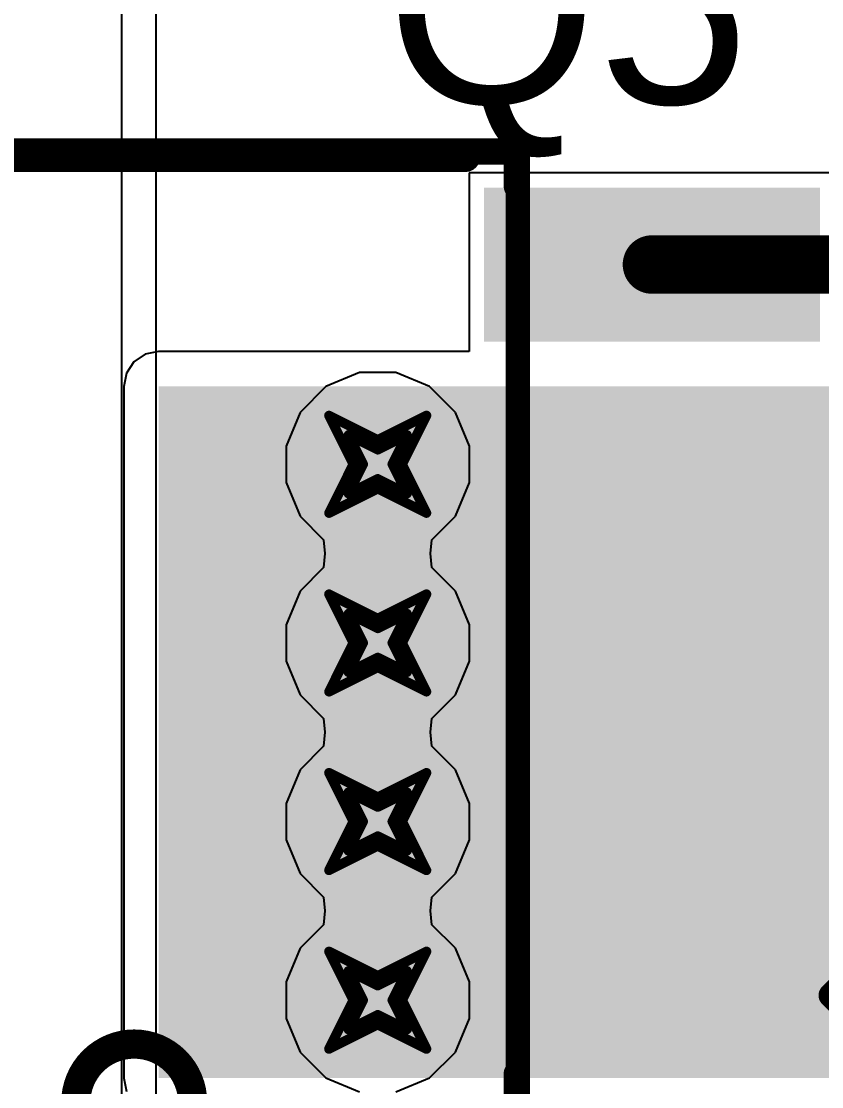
# Model space of a CAD drawing. Header units: inches. Extents: x 0 to 13.9, y -0.2 to 3.4.
# Drawn here: x 0.3718 to 0.5362, y 2.2562 to 2.4749 of the extents above; entities that cross this region are included whole.
import ezdxf

# ---------------------------------------------------------------- set-up
doc = ezdxf.new("R2010")
doc.units = ezdxf.units.IN
doc.header["$MEASUREMENT"] = 0
for name, color, linetype in [('Bottom Layer', 5, 'Continuous'), ('Drill Drawing', 1, 'Continuous'), ('Layer 1', 16, 'Continuous'), ('Layer 2', 76, 'Continuous'), ('Mechanical 4', 56, 'Continuous'), ('Pad Holes', 156, 'Continuous'), ('Top Layer', 1, 'Continuous'), ('Top Overlay', 2, 'Continuous'), ('Top Paste', 8, 'Continuous'), ('Top Solder', 216, 'Continuous'), ('Via Holes', 16, 'Continuous')]:
    doc.layers.add(name, color=color, linetype=linetype)
doc.styles.add('Arial', font='', dxfattribs={"height": 0.2})
doc.styles.get('Arial').set_extended_font_data('Arial')

msp = doc.modelspace()

# ---------------------------------------------------------------- hatches: boundary and pattern name
at = {"layer": 'Bottom Layer'}
h = msp.add_hatch(color=5, dxfattribs=at)
edge = h.paths.add_edge_path()
edge.add_arc((0.445, 2.384), 0.01181, 0, 360)
h = msp.add_hatch(color=5, dxfattribs=at)
edge = h.paths.add_edge_path()
edge.add_arc((0.445, 2.34733), 0.01181, 0, 360)
h = msp.add_hatch(color=5, dxfattribs=at)
edge = h.paths.add_edge_path()
edge.add_arc((0.445, 2.31067), 0.01181, 0, 360)
h = msp.add_hatch(color=5, dxfattribs=at)
edge = h.paths.add_edge_path()
edge.add_arc((0.445, 2.274), 0.01181, 0, 360)
at = {"layer": 'Layer 1'}
h = msp.add_hatch(color=16, dxfattribs=at)
edge = h.paths.add_edge_path()
edge.add_arc((0.445, 2.384), 0.01181, 0, 360)
h = msp.add_hatch(color=16, dxfattribs=at)
edge = h.paths.add_edge_path()
edge.add_arc((0.445, 2.34733), 0.01181, 0, 360)
h = msp.add_hatch(color=16, dxfattribs=at)
edge = h.paths.add_edge_path()
edge.add_arc((0.445, 2.31067), 0.01181, 0, 360)
h = msp.add_hatch(color=16, dxfattribs=at)
edge = h.paths.add_edge_path()
edge.add_arc((0.445, 2.274), 0.01181, 0, 360)
at = {"layer": 'Layer 2'}
h = msp.add_hatch(color=76, dxfattribs=at)
edge = h.paths.add_edge_path()
edge.add_arc((0.445, 2.384), 0.01181, 0, 360)
h = msp.add_hatch(color=76, dxfattribs=at)
edge = h.paths.add_edge_path()
edge.add_arc((0.445, 2.34733), 0.01181, 0, 360)
h = msp.add_hatch(color=76, dxfattribs=at)
edge = h.paths.add_edge_path()
edge.add_arc((0.445, 2.31067), 0.01181, 0, 360)
h = msp.add_hatch(color=76, dxfattribs=at)
edge = h.paths.add_edge_path()
edge.add_arc((0.445, 2.274), 0.01181, 0, 360)
at = {"layer": 'Mechanical 4'}
h = msp.add_hatch(color=56, dxfattribs=at)
edge = h.paths.add_edge_path()
edge.add_arc((0.47374, 2.44843), 0.00125, 0, 360)
h = msp.add_hatch(color=56, dxfattribs=at)
edge = h.paths.add_edge_path()
edge.add_arc((0.47374, 2.44843), 0.00125, 0, 360)
h = msp.add_hatch(color=56, dxfattribs=at)
edge = h.paths.add_edge_path()
edge.add_arc((0.463, 2.447), 0.0015, 0, 360)
at = {"layer": 'Pad Holes'}
h = msp.add_hatch(color=7, dxfattribs=at)
edge = h.paths.add_edge_path()
edge.add_arc((0.47374, 2.44843), 0.00125, 0, 360)
h = msp.add_hatch(color=7, dxfattribs=at)
edge = h.paths.add_edge_path()
edge.add_arc((0.47374, 2.44843), 0.00125, 0, 360)
h = msp.add_hatch(color=7, dxfattribs=at)
edge = h.paths.add_edge_path()
edge.add_arc((0.463, 2.447), 0.0015, 0, 360)
at = {"layer": 'Top Layer'}
for points in [[(0.47079, 2.41319), (0.47079, 2.43681), (0.53181, 2.43681), (0.53181, 2.41319)], [(0.4, 2.258), (0.596, 2.258), (0.596, 2.4), (0.4, 2.4)], [(0.47079, 2.36319), (0.47079, 2.38681), (0.53181, 2.38681), (0.53181, 2.36319)], [(0.47079, 2.31319), (0.47079, 2.33681), (0.53181, 2.33681), (0.53181, 2.31319)], [(0.47079, 2.26319), (0.47079, 2.28681), (0.53181, 2.28681), (0.53181, 2.26319)]]:
    msp.add_hatch(color=1, dxfattribs=at).paths.add_polyline_path(points)
h = msp.add_hatch(color=1, dxfattribs=at)
edge = h.paths.add_edge_path()
edge.add_arc((0.445, 2.384), 0.01181, 0, 360)
h = msp.add_hatch(color=1, dxfattribs=at)
edge = h.paths.add_edge_path()
edge.add_arc((0.445, 2.34733), 0.01181, 0, 360)
h = msp.add_hatch(color=1, dxfattribs=at)
edge = h.paths.add_edge_path()
edge.add_arc((0.445, 2.31067), 0.01181, 0, 360)
h = msp.add_hatch(color=1, dxfattribs=at)
edge = h.paths.add_edge_path()
edge.add_arc((0.445, 2.274), 0.01181, 0, 360)
at = {"layer": 'Top Overlay'}
msp.add_hatch(color=2, dxfattribs=at).paths.add_polyline_path([(0.467, 2.288), (0.454, 2.288), (0.454, 2.262), (0.467, 2.262)])
at = {"layer": 'Top Paste'}
for points in [[(0.47079, 2.41319), (0.47079, 2.43681), (0.53181, 2.43681), (0.53181, 2.41319)], [(0.47079, 2.36319), (0.47079, 2.38681), (0.53181, 2.38681), (0.53181, 2.36319)], [(0.47079, 2.31319), (0.47079, 2.33681), (0.53181, 2.33681), (0.53181, 2.31319)], [(0.47079, 2.26319), (0.47079, 2.28681), (0.53181, 2.28681), (0.53181, 2.26319)]]:
    msp.add_hatch(color=8, dxfattribs=at).paths.add_polyline_path(points)
at = {"layer": 'Top Solder'}
for points in [[(0.46679, 2.40919), (0.46679, 2.44081), (0.53581, 2.44081), (0.53581, 2.40919)], [(0.46679, 2.35919), (0.46679, 2.39081), (0.53581, 2.39081), (0.53581, 2.35919)], [(0.46679, 2.30919), (0.46679, 2.34081), (0.53581, 2.34081), (0.53581, 2.30919)], [(0.46679, 2.25919), (0.46679, 2.29081), (0.53581, 2.29081), (0.53581, 2.25919)]]:
    msp.add_hatch(color=216, dxfattribs=at).paths.add_polyline_path(points)
at = {"layer": 'Via Holes'}
h = msp.add_hatch(color=7, dxfattribs=at)
edge = h.paths.add_edge_path()
edge.add_arc((0.445, 2.384), 0.00591, 0, 360)
h = msp.add_hatch(color=7, dxfattribs=at)
edge = h.paths.add_edge_path()
edge.add_arc((0.445, 2.34733), 0.00591, 0, 360)
h = msp.add_hatch(color=7, dxfattribs=at)
edge = h.paths.add_edge_path()
edge.add_arc((0.445, 2.31067), 0.00591, 0, 360)
h = msp.add_hatch(color=7, dxfattribs=at)
edge = h.paths.add_edge_path()
edge.add_arc((0.445, 2.274), 0.00591, 0, 360)

# ---------------------------------------------------------------- linework, layer by layer
at = {"layer": 'Bottom Layer'}
for p, q in [((0.44126, 2.40281), (0.43434, 2.39995)), ((0.44874, 2.40281), (0.44126, 2.40281)), ((0.45566, 2.39995), (0.44874, 2.40281)), ((0.43434, 2.39995), (0.42905, 2.39466)), ((0.46095, 2.39466), (0.45566, 2.39995)), ((0.42905, 2.39466), (0.42619, 2.38774)), ((0.46381, 2.38774), (0.46095, 2.39466)), ((0.42619, 2.38774), (0.42619, 2.38026)), ((0.46381, 2.38026), (0.46381, 2.38774)), ((0.42619, 2.38026), (0.42905, 2.37334)), ((0.46095, 2.37334), (0.46381, 2.38026)), ((0.42905, 2.37334), (0.43389, 2.3685)), ((0.45611, 2.3685), (0.46095, 2.37334)), ((0.43389, 2.3685), (0.43414, 2.36567)), ((0.45586, 2.36567), (0.45611, 2.3685)), ((0.43414, 2.36567), (0.43389, 2.36283)), ((0.45611, 2.36283), (0.45586, 2.36567)), ((0.43389, 2.36283), (0.42905, 2.35799)), ((0.46095, 2.35799), (0.45611, 2.36283)), ((0.42905, 2.35799), (0.42619, 2.35107)), ((0.46381, 2.35107), (0.46095, 2.35799)), ((0.42619, 2.35107), (0.42619, 2.34359)), ((0.46381, 2.34359), (0.46381, 2.35107)), ((0.42619, 2.34359), (0.42905, 2.33668)), ((0.46095, 2.33668), (0.46381, 2.34359)), ((0.42905, 2.33668), (0.43389, 2.33184)), ((0.45611, 2.33184), (0.46095, 2.33668)), ((0.43389, 2.33184), (0.43414, 2.329)), ((0.45586, 2.329), (0.45611, 2.33184)), ((0.43414, 2.329), (0.43389, 2.32616)), ((0.45611, 2.32616), (0.45586, 2.329)), ((0.43389, 2.32616), (0.42905, 2.32132)), ((0.46095, 2.32132), (0.45611, 2.32616)), ((0.42905, 2.32132), (0.42619, 2.31441)), ((0.46381, 2.31441), (0.46095, 2.32132)), ((0.42619, 2.31441), (0.42619, 2.30692)), ((0.46381, 2.30692), (0.46381, 2.31441)), ((0.42619, 2.30692), (0.42905, 2.30001)), ((0.46095, 2.30001), (0.46381, 2.30692)), ((0.42905, 2.30001), (0.43389, 2.29517)), ((0.45611, 2.29517), (0.46095, 2.30001)), ((0.43389, 2.29517), (0.43414, 2.29233)), ((0.45586, 2.29233), (0.45611, 2.29517)), ((0.43414, 2.29233), (0.43389, 2.28949)), ((0.45611, 2.28949), (0.45586, 2.29233)), ((0.43389, 2.28949), (0.42905, 2.28466)), ((0.46095, 2.28466), (0.45611, 2.28949)), ((0.42905, 2.28466), (0.42619, 2.27774)), ((0.46381, 2.27774), (0.46095, 2.28466)), ((0.42619, 2.27774), (0.42619, 2.27026)), ((0.46381, 2.27026), (0.46381, 2.27774)), ((0.42619, 2.27026), (0.42905, 2.26334)), ((0.46095, 2.26334), (0.46381, 2.27026)), ((0.42905, 2.26334), (0.43434, 2.25805)), ((0.45566, 2.25805), (0.46095, 2.26334)), ((0.43434, 2.25805), (0.44126, 2.25519)), ((0.44874, 2.25519), (0.45566, 2.25805))]:
    msp.add_line(p, q, dxfattribs=at)
at = {"layer": 'Drill Drawing'}
for points in [[(0.435, 2.394, 0.002, 0.002, 0), (0.445, 2.389, 0.002, 0.002, 0)], [(0.435, 2.394, 0.002, 0.002, 0), (0.44, 2.384, 0.002, 0.002, 0)], [(0.445, 2.389, 0.002, 0.002, 0), (0.455, 2.394, 0.002, 0.002, 0)], [(0.45, 2.384, 0.002, 0.002, 0), (0.455, 2.394, 0.002, 0.002, 0)], [(0.439, 2.39, 0.002, 0.002, 0), (0.445, 2.387, 0.002, 0.002, 0)], [(0.439, 2.39, 0.002, 0.002, 0), (0.442, 2.384, 0.002, 0.002, 0)], [(0.445, 2.387, 0.002, 0.002, 0), (0.451, 2.39, 0.002, 0.002, 0)], [(0.448, 2.384, 0.002, 0.002, 0), (0.451, 2.39, 0.002, 0.002, 0)], [(0.435, 2.374, 0.002, 0.002, 0), (0.44, 2.384, 0.002, 0.002, 0)], [(0.439, 2.378, 0.002, 0.002, 0), (0.442, 2.384, 0.002, 0.002, 0)], [(0.448, 2.384, 0.002, 0.002, 0), (0.451, 2.378, 0.002, 0.002, 0)], [(0.45, 2.384, 0.002, 0.002, 0), (0.455, 2.374, 0.002, 0.002, 0)], [(0.439, 2.378, 0.002, 0.002, 0), (0.445, 2.381, 0.002, 0.002, 0)], [(0.445, 2.381, 0.002, 0.002, 0), (0.451, 2.378, 0.002, 0.002, 0)], [(0.435, 2.374, 0.002, 0.002, 0), (0.445, 2.379, 0.002, 0.002, 0)], [(0.445, 2.379, 0.002, 0.002, 0), (0.455, 2.374, 0.002, 0.002, 0)], [(0.435, 2.35733, 0.002, 0.002, 0), (0.445, 2.35233, 0.002, 0.002, 0)], [(0.435, 2.35733, 0.002, 0.002, 0), (0.44, 2.34733, 0.002, 0.002, 0)], [(0.445, 2.35233, 0.002, 0.002, 0), (0.455, 2.35733, 0.002, 0.002, 0)], [(0.45, 2.34733, 0.002, 0.002, 0), (0.455, 2.35733, 0.002, 0.002, 0)], [(0.439, 2.35333, 0.002, 0.002, 0), (0.445, 2.35033, 0.002, 0.002, 0)], [(0.439, 2.35333, 0.002, 0.002, 0), (0.442, 2.34733, 0.002, 0.002, 0)], [(0.445, 2.35033, 0.002, 0.002, 0), (0.451, 2.35333, 0.002, 0.002, 0)], [(0.448, 2.34733, 0.002, 0.002, 0), (0.451, 2.35333, 0.002, 0.002, 0)], [(0.435, 2.33733, 0.002, 0.002, 0), (0.44, 2.34733, 0.002, 0.002, 0)], [(0.439, 2.34133, 0.002, 0.002, 0), (0.442, 2.34733, 0.002, 0.002, 0)], [(0.448, 2.34733, 0.002, 0.002, 0), (0.451, 2.34133, 0.002, 0.002, 0)], [(0.45, 2.34733, 0.002, 0.002, 0), (0.455, 2.33733, 0.002, 0.002, 0)], [(0.439, 2.34133, 0.002, 0.002, 0), (0.445, 2.34433, 0.002, 0.002, 0)], [(0.445, 2.34433, 0.002, 0.002, 0), (0.451, 2.34133, 0.002, 0.002, 0)], [(0.435, 2.33733, 0.002, 0.002, 0), (0.445, 2.34233, 0.002, 0.002, 0)], [(0.445, 2.34233, 0.002, 0.002, 0), (0.455, 2.33733, 0.002, 0.002, 0)], [(0.435, 2.32067, 0.002, 0.002, 0), (0.445, 2.31567, 0.002, 0.002, 0)], [(0.435, 2.32067, 0.002, 0.002, 0), (0.44, 2.31067, 0.002, 0.002, 0)], [(0.445, 2.31567, 0.002, 0.002, 0), (0.455, 2.32067, 0.002, 0.002, 0)], [(0.45, 2.31067, 0.002, 0.002, 0), (0.455, 2.32067, 0.002, 0.002, 0)], [(0.439, 2.31667, 0.002, 0.002, 0), (0.445, 2.31367, 0.002, 0.002, 0)], [(0.439, 2.31667, 0.002, 0.002, 0), (0.442, 2.31067, 0.002, 0.002, 0)], [(0.445, 2.31367, 0.002, 0.002, 0), (0.451, 2.31667, 0.002, 0.002, 0)], [(0.448, 2.31067, 0.002, 0.002, 0), (0.451, 2.31667, 0.002, 0.002, 0)], [(0.435, 2.30067, 0.002, 0.002, 0), (0.44, 2.31067, 0.002, 0.002, 0)], [(0.439, 2.30467, 0.002, 0.002, 0), (0.442, 2.31067, 0.002, 0.002, 0)], [(0.448, 2.31067, 0.002, 0.002, 0), (0.451, 2.30467, 0.002, 0.002, 0)], [(0.45, 2.31067, 0.002, 0.002, 0), (0.455, 2.30067, 0.002, 0.002, 0)], [(0.439, 2.30467, 0.002, 0.002, 0), (0.445, 2.30767, 0.002, 0.002, 0)], [(0.445, 2.30767, 0.002, 0.002, 0), (0.451, 2.30467, 0.002, 0.002, 0)], [(0.435, 2.30067, 0.002, 0.002, 0), (0.445, 2.30567, 0.002, 0.002, 0)], [(0.445, 2.30567, 0.002, 0.002, 0), (0.455, 2.30067, 0.002, 0.002, 0)], [(0.435, 2.284, 0.002, 0.002, 0), (0.445, 2.279, 0.002, 0.002, 0)], [(0.435, 2.284, 0.002, 0.002, 0), (0.44, 2.274, 0.002, 0.002, 0)], [(0.445, 2.279, 0.002, 0.002, 0), (0.455, 2.284, 0.002, 0.002, 0)], [(0.45, 2.274, 0.002, 0.002, 0), (0.455, 2.284, 0.002, 0.002, 0)], [(0.439, 2.28, 0.002, 0.002, 0), (0.445, 2.277, 0.002, 0.002, 0)], [(0.439, 2.28, 0.002, 0.002, 0), (0.442, 2.274, 0.002, 0.002, 0)], [(0.445, 2.277, 0.002, 0.002, 0), (0.451, 2.28, 0.002, 0.002, 0)], [(0.448, 2.274, 0.002, 0.002, 0), (0.451, 2.28, 0.002, 0.002, 0)], [(0.435, 2.264, 0.002, 0.002, 0), (0.44, 2.274, 0.002, 0.002, 0)], [(0.439, 2.268, 0.002, 0.002, 0), (0.442, 2.274, 0.002, 0.002, 0)], [(0.448, 2.274, 0.002, 0.002, 0), (0.451, 2.268, 0.002, 0.002, 0)], [(0.45, 2.274, 0.002, 0.002, 0), (0.455, 2.264, 0.002, 0.002, 0)], [(0.435, 2.264, 0.002, 0.002, 0), (0.445, 2.269, 0.002, 0.002, 0)], [(0.439, 2.268, 0.002, 0.002, 0), (0.445, 2.271, 0.002, 0.002, 0)], [(0.445, 2.271, 0.002, 0.002, 0), (0.451, 2.268, 0.002, 0.002, 0)], [(0.445, 2.269, 0.002, 0.002, 0), (0.455, 2.264, 0.002, 0.002, 0)]]:
    msp.add_lwpolyline(points, format="xyseb", dxfattribs=at)
for points in [[(0.4345, 2.394, 0.001, 0.001, 1), (0.4355, 2.394, 0.001, 0.001, 1)], [(0.4345, 2.394, 0.001, 0.001, 1), (0.4355, 2.394, 0.001, 0.001, 1)], [(0.4545, 2.394, 0.001, 0.001, 1), (0.4555, 2.394, 0.001, 0.001, 1)], [(0.4545, 2.394, 0.001, 0.001, 1), (0.4555, 2.394, 0.001, 0.001, 1)], [(0.4385, 2.39, 0.001, 0.001, 1), (0.4395, 2.39, 0.001, 0.001, 1)], [(0.4385, 2.39, 0.001, 0.001, 1), (0.4395, 2.39, 0.001, 0.001, 1)], [(0.4505, 2.39, 0.001, 0.001, 1), (0.4515, 2.39, 0.001, 0.001, 1)], [(0.4505, 2.39, 0.001, 0.001, 1), (0.4515, 2.39, 0.001, 0.001, 1)], [(0.4445, 2.389, 0.001, 0.001, 1), (0.4455, 2.389, 0.001, 0.001, 1)], [(0.4445, 2.389, 0.001, 0.001, 1), (0.4455, 2.389, 0.001, 0.001, 1)], [(0.4445, 2.387, 0.001, 0.001, 1), (0.4455, 2.387, 0.001, 0.001, 1)], [(0.4445, 2.387, 0.001, 0.001, 1), (0.4455, 2.387, 0.001, 0.001, 1)], [(0.4395, 2.384, 0.001, 0.001, 1), (0.4405, 2.384, 0.001, 0.001, 1)], [(0.4395, 2.384, 0.001, 0.001, 1), (0.4405, 2.384, 0.001, 0.001, 1)], [(0.4415, 2.384, 0.001, 0.001, 1), (0.4425, 2.384, 0.001, 0.001, 1)], [(0.4415, 2.384, 0.001, 0.001, 1), (0.4425, 2.384, 0.001, 0.001, 1)], [(0.4475, 2.384, 0.001, 0.001, 1), (0.4485, 2.384, 0.001, 0.001, 1)], [(0.4475, 2.384, 0.001, 0.001, 1), (0.4485, 2.384, 0.001, 0.001, 1)], [(0.4495, 2.384, 0.001, 0.001, 1), (0.4505, 2.384, 0.001, 0.001, 1)], [(0.4495, 2.384, 0.001, 0.001, 1), (0.4505, 2.384, 0.001, 0.001, 1)], [(0.4445, 2.381, 0.001, 0.001, 1), (0.4455, 2.381, 0.001, 0.001, 1)], [(0.4445, 2.381, 0.001, 0.001, 1), (0.4455, 2.381, 0.001, 0.001, 1)], [(0.4445, 2.379, 0.001, 0.001, 1), (0.4455, 2.379, 0.001, 0.001, 1)], [(0.4445, 2.379, 0.001, 0.001, 1), (0.4455, 2.379, 0.001, 0.001, 1)], [(0.4385, 2.378, 0.001, 0.001, 1), (0.4395, 2.378, 0.001, 0.001, 1)], [(0.4385, 2.378, 0.001, 0.001, 1), (0.4395, 2.378, 0.001, 0.001, 1)], [(0.4505, 2.378, 0.001, 0.001, 1), (0.4515, 2.378, 0.001, 0.001, 1)], [(0.4505, 2.378, 0.001, 0.001, 1), (0.4515, 2.378, 0.001, 0.001, 1)], [(0.4345, 2.374, 0.001, 0.001, 1), (0.4355, 2.374, 0.001, 0.001, 1)], [(0.4345, 2.374, 0.001, 0.001, 1), (0.4355, 2.374, 0.001, 0.001, 1)], [(0.4545, 2.374, 0.001, 0.001, 1), (0.4555, 2.374, 0.001, 0.001, 1)], [(0.4545, 2.374, 0.001, 0.001, 1), (0.4555, 2.374, 0.001, 0.001, 1)], [(0.4345, 2.35733, 0.001, 0.001, 1), (0.4355, 2.35733, 0.001, 0.001, 1)], [(0.4345, 2.35733, 0.001, 0.001, 1), (0.4355, 2.35733, 0.001, 0.001, 1)], [(0.4545, 2.35733, 0.001, 0.001, 1), (0.4555, 2.35733, 0.001, 0.001, 1)], [(0.4545, 2.35733, 0.001, 0.001, 1), (0.4555, 2.35733, 0.001, 0.001, 1)], [(0.4385, 2.35333, 0.001, 0.001, 1), (0.4395, 2.35333, 0.001, 0.001, 1)], [(0.4385, 2.35333, 0.001, 0.001, 1), (0.4395, 2.35333, 0.001, 0.001, 1)], [(0.4445, 2.35233, 0.001, 0.001, 1), (0.4455, 2.35233, 0.001, 0.001, 1)], [(0.4445, 2.35233, 0.001, 0.001, 1), (0.4455, 2.35233, 0.001, 0.001, 1)], [(0.4505, 2.35333, 0.001, 0.001, 1), (0.4515, 2.35333, 0.001, 0.001, 1)], [(0.4505, 2.35333, 0.001, 0.001, 1), (0.4515, 2.35333, 0.001, 0.001, 1)], [(0.4445, 2.35033, 0.001, 0.001, 1), (0.4455, 2.35033, 0.001, 0.001, 1)], [(0.4445, 2.35033, 0.001, 0.001, 1), (0.4455, 2.35033, 0.001, 0.001, 1)], [(0.4395, 2.34733, 0.001, 0.001, 1), (0.4405, 2.34733, 0.001, 0.001, 1)], [(0.4395, 2.34733, 0.001, 0.001, 1), (0.4405, 2.34733, 0.001, 0.001, 1)], [(0.4415, 2.34733, 0.001, 0.001, 1), (0.4425, 2.34733, 0.001, 0.001, 1)], [(0.4415, 2.34733, 0.001, 0.001, 1), (0.4425, 2.34733, 0.001, 0.001, 1)], [(0.4475, 2.34733, 0.001, 0.001, 1), (0.4485, 2.34733, 0.001, 0.001, 1)], [(0.4475, 2.34733, 0.001, 0.001, 1), (0.4485, 2.34733, 0.001, 0.001, 1)], [(0.4495, 2.34733, 0.001, 0.001, 1), (0.4505, 2.34733, 0.001, 0.001, 1)], [(0.4495, 2.34733, 0.001, 0.001, 1), (0.4505, 2.34733, 0.001, 0.001, 1)], [(0.4445, 2.34433, 0.001, 0.001, 1), (0.4455, 2.34433, 0.001, 0.001, 1)], [(0.4445, 2.34433, 0.001, 0.001, 1), (0.4455, 2.34433, 0.001, 0.001, 1)], [(0.4385, 2.34133, 0.001, 0.001, 1), (0.4395, 2.34133, 0.001, 0.001, 1)], [(0.4385, 2.34133, 0.001, 0.001, 1), (0.4395, 2.34133, 0.001, 0.001, 1)], [(0.4445, 2.34233, 0.001, 0.001, 1), (0.4455, 2.34233, 0.001, 0.001, 1)], [(0.4445, 2.34233, 0.001, 0.001, 1), (0.4455, 2.34233, 0.001, 0.001, 1)], [(0.4505, 2.34133, 0.001, 0.001, 1), (0.4515, 2.34133, 0.001, 0.001, 1)], [(0.4505, 2.34133, 0.001, 0.001, 1), (0.4515, 2.34133, 0.001, 0.001, 1)], [(0.4345, 2.33733, 0.001, 0.001, 1), (0.4355, 2.33733, 0.001, 0.001, 1)], [(0.4345, 2.33733, 0.001, 0.001, 1), (0.4355, 2.33733, 0.001, 0.001, 1)], [(0.4545, 2.33733, 0.001, 0.001, 1), (0.4555, 2.33733, 0.001, 0.001, 1)], [(0.4545, 2.33733, 0.001, 0.001, 1), (0.4555, 2.33733, 0.001, 0.001, 1)], [(0.4345, 2.32067, 0.001, 0.001, 1), (0.4355, 2.32067, 0.001, 0.001, 1)], [(0.4345, 2.32067, 0.001, 0.001, 1), (0.4355, 2.32067, 0.001, 0.001, 1)], [(0.4545, 2.32067, 0.001, 0.001, 1), (0.4555, 2.32067, 0.001, 0.001, 1)], [(0.4545, 2.32067, 0.001, 0.001, 1), (0.4555, 2.32067, 0.001, 0.001, 1)], [(0.4385, 2.31667, 0.001, 0.001, 1), (0.4395, 2.31667, 0.001, 0.001, 1)], [(0.4385, 2.31667, 0.001, 0.001, 1), (0.4395, 2.31667, 0.001, 0.001, 1)], [(0.4445, 2.31567, 0.001, 0.001, 1), (0.4455, 2.31567, 0.001, 0.001, 1)], [(0.4445, 2.31567, 0.001, 0.001, 1), (0.4455, 2.31567, 0.001, 0.001, 1)], [(0.4505, 2.31667, 0.001, 0.001, 1), (0.4515, 2.31667, 0.001, 0.001, 1)], [(0.4505, 2.31667, 0.001, 0.001, 1), (0.4515, 2.31667, 0.001, 0.001, 1)], [(0.4445, 2.31367, 0.001, 0.001, 1), (0.4455, 2.31367, 0.001, 0.001, 1)], [(0.4445, 2.31367, 0.001, 0.001, 1), (0.4455, 2.31367, 0.001, 0.001, 1)], [(0.4395, 2.31067, 0.001, 0.001, 1), (0.4405, 2.31067, 0.001, 0.001, 1)], [(0.4395, 2.31067, 0.001, 0.001, 1), (0.4405, 2.31067, 0.001, 0.001, 1)], [(0.4415, 2.31067, 0.001, 0.001, 1), (0.4425, 2.31067, 0.001, 0.001, 1)], [(0.4415, 2.31067, 0.001, 0.001, 1), (0.4425, 2.31067, 0.001, 0.001, 1)], [(0.4475, 2.31067, 0.001, 0.001, 1), (0.4485, 2.31067, 0.001, 0.001, 1)], [(0.4475, 2.31067, 0.001, 0.001, 1), (0.4485, 2.31067, 0.001, 0.001, 1)], [(0.4495, 2.31067, 0.001, 0.001, 1), (0.4505, 2.31067, 0.001, 0.001, 1)], [(0.4495, 2.31067, 0.001, 0.001, 1), (0.4505, 2.31067, 0.001, 0.001, 1)], [(0.4445, 2.30767, 0.001, 0.001, 1), (0.4455, 2.30767, 0.001, 0.001, 1)], [(0.4445, 2.30767, 0.001, 0.001, 1), (0.4455, 2.30767, 0.001, 0.001, 1)], [(0.4385, 2.30467, 0.001, 0.001, 1), (0.4395, 2.30467, 0.001, 0.001, 1)], [(0.4385, 2.30467, 0.001, 0.001, 1), (0.4395, 2.30467, 0.001, 0.001, 1)], [(0.4445, 2.30567, 0.001, 0.001, 1), (0.4455, 2.30567, 0.001, 0.001, 1)], [(0.4445, 2.30567, 0.001, 0.001, 1), (0.4455, 2.30567, 0.001, 0.001, 1)], [(0.4505, 2.30467, 0.001, 0.001, 1), (0.4515, 2.30467, 0.001, 0.001, 1)], [(0.4505, 2.30467, 0.001, 0.001, 1), (0.4515, 2.30467, 0.001, 0.001, 1)], [(0.4345, 2.30067, 0.001, 0.001, 1), (0.4355, 2.30067, 0.001, 0.001, 1)], [(0.4345, 2.30067, 0.001, 0.001, 1), (0.4355, 2.30067, 0.001, 0.001, 1)], [(0.4545, 2.30067, 0.001, 0.001, 1), (0.4555, 2.30067, 0.001, 0.001, 1)], [(0.4545, 2.30067, 0.001, 0.001, 1), (0.4555, 2.30067, 0.001, 0.001, 1)], [(0.4345, 2.284, 0.001, 0.001, 1), (0.4355, 2.284, 0.001, 0.001, 1)], [(0.4345, 2.284, 0.001, 0.001, 1), (0.4355, 2.284, 0.001, 0.001, 1)], [(0.4545, 2.284, 0.001, 0.001, 1), (0.4555, 2.284, 0.001, 0.001, 1)], [(0.4545, 2.284, 0.001, 0.001, 1), (0.4555, 2.284, 0.001, 0.001, 1)], [(0.4385, 2.28, 0.001, 0.001, 1), (0.4395, 2.28, 0.001, 0.001, 1)], [(0.4385, 2.28, 0.001, 0.001, 1), (0.4395, 2.28, 0.001, 0.001, 1)], [(0.4505, 2.28, 0.001, 0.001, 1), (0.4515, 2.28, 0.001, 0.001, 1)], [(0.4505, 2.28, 0.001, 0.001, 1), (0.4515, 2.28, 0.001, 0.001, 1)], [(0.4445, 2.279, 0.001, 0.001, 1), (0.4455, 2.279, 0.001, 0.001, 1)], [(0.4445, 2.279, 0.001, 0.001, 1), (0.4455, 2.279, 0.001, 0.001, 1)], [(0.4445, 2.277, 0.001, 0.001, 1), (0.4455, 2.277, 0.001, 0.001, 1)], [(0.4445, 2.277, 0.001, 0.001, 1), (0.4455, 2.277, 0.001, 0.001, 1)], [(0.4395, 2.274, 0.001, 0.001, 1), (0.4405, 2.274, 0.001, 0.001, 1)], [(0.4395, 2.274, 0.001, 0.001, 1), (0.4405, 2.274, 0.001, 0.001, 1)], [(0.4415, 2.274, 0.001, 0.001, 1), (0.4425, 2.274, 0.001, 0.001, 1)], [(0.4415, 2.274, 0.001, 0.001, 1), (0.4425, 2.274, 0.001, 0.001, 1)], [(0.4475, 2.274, 0.001, 0.001, 1), (0.4485, 2.274, 0.001, 0.001, 1)], [(0.4475, 2.274, 0.001, 0.001, 1), (0.4485, 2.274, 0.001, 0.001, 1)], [(0.4495, 2.274, 0.001, 0.001, 1), (0.4505, 2.274, 0.001, 0.001, 1)], [(0.4495, 2.274, 0.001, 0.001, 1), (0.4505, 2.274, 0.001, 0.001, 1)], [(0.4445, 2.271, 0.001, 0.001, 1), (0.4455, 2.271, 0.001, 0.001, 1)], [(0.4445, 2.271, 0.001, 0.001, 1), (0.4455, 2.271, 0.001, 0.001, 1)], [(0.4445, 2.269, 0.001, 0.001, 1), (0.4455, 2.269, 0.001, 0.001, 1)], [(0.4445, 2.269, 0.001, 0.001, 1), (0.4455, 2.269, 0.001, 0.001, 1)], [(0.4385, 2.268, 0.001, 0.001, 1), (0.4395, 2.268, 0.001, 0.001, 1)], [(0.4385, 2.268, 0.001, 0.001, 1), (0.4395, 2.268, 0.001, 0.001, 1)], [(0.4505, 2.268, 0.001, 0.001, 1), (0.4515, 2.268, 0.001, 0.001, 1)], [(0.4505, 2.268, 0.001, 0.001, 1), (0.4515, 2.268, 0.001, 0.001, 1)], [(0.4345, 2.264, 0.001, 0.001, 1), (0.4355, 2.264, 0.001, 0.001, 1)], [(0.4345, 2.264, 0.001, 0.001, 1), (0.4355, 2.264, 0.001, 0.001, 1)], [(0.4545, 2.264, 0.001, 0.001, 1), (0.4555, 2.264, 0.001, 0.001, 1)], [(0.4545, 2.264, 0.001, 0.001, 1), (0.4555, 2.264, 0.001, 0.001, 1)]]:
    msp.add_lwpolyline(points, format="xyseb", close=True, dxfattribs=at)
at = {"layer": 'Layer 1'}
for p, q in [((0.44126, 2.40281), (0.43434, 2.39995)), ((0.44874, 2.40281), (0.44126, 2.40281)), ((0.45566, 2.39995), (0.44874, 2.40281)), ((0.43434, 2.39995), (0.42905, 2.39466)), ((0.46095, 2.39466), (0.45566, 2.39995)), ((0.42905, 2.39466), (0.42619, 2.38774)), ((0.46381, 2.38774), (0.46095, 2.39466)), ((0.42619, 2.38774), (0.42619, 2.38026)), ((0.46381, 2.38026), (0.46381, 2.38774)), ((0.42619, 2.38026), (0.42905, 2.37334)), ((0.46095, 2.37334), (0.46381, 2.38026)), ((0.42905, 2.37334), (0.43389, 2.3685)), ((0.45611, 2.3685), (0.46095, 2.37334)), ((0.43389, 2.3685), (0.43414, 2.36567)), ((0.45586, 2.36567), (0.45611, 2.3685)), ((0.43414, 2.36567), (0.43389, 2.36283)), ((0.45611, 2.36283), (0.45586, 2.36567)), ((0.43389, 2.36283), (0.42905, 2.35799)), ((0.46095, 2.35799), (0.45611, 2.36283)), ((0.42905, 2.35799), (0.42619, 2.35107)), ((0.46381, 2.35107), (0.46095, 2.35799)), ((0.42619, 2.35107), (0.42619, 2.34359)), ((0.46381, 2.34359), (0.46381, 2.35107)), ((0.42619, 2.34359), (0.42905, 2.33668)), ((0.46095, 2.33668), (0.46381, 2.34359)), ((0.42905, 2.33668), (0.43389, 2.33184)), ((0.45611, 2.33184), (0.46095, 2.33668)), ((0.43389, 2.33184), (0.43414, 2.329)), ((0.45586, 2.329), (0.45611, 2.33184)), ((0.43414, 2.329), (0.43389, 2.32616)), ((0.45611, 2.32616), (0.45586, 2.329)), ((0.43389, 2.32616), (0.42905, 2.32132)), ((0.46095, 2.32132), (0.45611, 2.32616)), ((0.42905, 2.32132), (0.42619, 2.31441)), ((0.46381, 2.31441), (0.46095, 2.32132)), ((0.42619, 2.31441), (0.42619, 2.30692)), ((0.46381, 2.30692), (0.46381, 2.31441)), ((0.42619, 2.30692), (0.42905, 2.30001)), ((0.46095, 2.30001), (0.46381, 2.30692)), ((0.42905, 2.30001), (0.43389, 2.29517)), ((0.45611, 2.29517), (0.46095, 2.30001)), ((0.43389, 2.29517), (0.43414, 2.29233)), ((0.45586, 2.29233), (0.45611, 2.29517)), ((0.43414, 2.29233), (0.43389, 2.28949)), ((0.45611, 2.28949), (0.45586, 2.29233)), ((0.43389, 2.28949), (0.42905, 2.28466)), ((0.46095, 2.28466), (0.45611, 2.28949)), ((0.42905, 2.28466), (0.42619, 2.27774)), ((0.46381, 2.27774), (0.46095, 2.28466)), ((0.42619, 2.27774), (0.42619, 2.27026)), ((0.46381, 2.27026), (0.46381, 2.27774)), ((0.42619, 2.27026), (0.42905, 2.26334)), ((0.46095, 2.26334), (0.46381, 2.27026)), ((0.42905, 2.26334), (0.43434, 2.25805)), ((0.45566, 2.25805), (0.46095, 2.26334)), ((0.43434, 2.25805), (0.44126, 2.25519)), ((0.44874, 2.25519), (0.45566, 2.25805))]:
    msp.add_line(p, q, dxfattribs=at)
at = {"layer": 'Layer 2'}
for p, q in [((0.39236, 2.7555), (0.39236, 1.959)), ((0.3995, 1.959), (0.3995, 2.7555))]:
    msp.add_line(p, q, dxfattribs=at)
at = {"layer": 'Mechanical 4'}
for points in [[(0.31626, 2.44843, 0.005, 0.005, 0), (0.47374, 2.44843, 0.005, 0.005, 0)], [(0.327, 2.447, 0.006, 0.006, 0), (0.463, 2.447, 0.006, 0.006, 0)], [(0.47374, 2.25157, 0.005, 0.005, 0), (0.47374, 2.44843, 0.005, 0.005, 0)], [(0.383, 2.253, 0.006, 0.006, -1), (0.407, 2.253, 0.006, 0.006, 0)]]:
    msp.add_lwpolyline(points, format="xyseb", dxfattribs=at)
for points in [[(0.4615, 2.447, 0.003, 0.003, 1), (0.4645, 2.447, 0.003, 0.003, 1)], [(0.47249, 2.44843, 0.0025, 0.0025, 1), (0.47499, 2.44843, 0.0025, 0.0025, 1)], [(0.47249, 2.44843, 0.0025, 0.0025, 1), (0.47499, 2.44843, 0.0025, 0.0025, 1)]]:
    msp.add_lwpolyline(points, format="xyseb", close=True, dxfattribs=at)
at = {"layer": 'Top Layer'}
for p, q in [((0.53881, 2.44381), (0.46379, 2.44381)), ((0.46379, 2.44381), (0.46379, 2.40714)), ((0.39727, 2.40659), (0.39495, 2.40505)), ((0.4, 2.40714), (0.39727, 2.40659)), ((0.46379, 2.40714), (0.4, 2.40714)), ((0.39495, 2.40505), (0.39341, 2.40273)), ((0.39341, 2.40273), (0.39286, 2.4)), ((0.39286, 2.4), (0.39286, 2.258)), ((0.39286, 2.258), (0.39341, 2.25527))]:
    msp.add_line(p, q, dxfattribs=at)
msp.add_lwpolyline([(0.5013, 2.425, 0.012, 0.012, 0), (0.615, 2.425, 0.012, 0.012, 0)], format="xyseb", dxfattribs=at)
msp.add_lwpolyline([(0.4983, 2.425, 0.006, 0.006, 1), (0.5043, 2.425, 0.006, 0.006, 1)], format="xyseb", close=True, dxfattribs=at)
at = {"layer": 'Top Overlay'}
for points in [[(0.31663, 2.448, 0.005, 0.005, 0), (0.47337, 2.448, 0.005, 0.005, 0)], [(0.47337, 2.441, 0.005, 0.005, 0), (0.47337, 2.448, 0.005, 0.005, 0)], [(0.538, 2.275, 0.005, 0.005, 0), (0.543, 2.28, 0.005, 0.005, 0)], [(0.538, 2.275, 0.005, 0.005, 0), (0.543, 2.27, 0.005, 0.005, 0)], [(0.47337, 2.252, 0.005, 0.005, 0), (0.47337, 2.259, 0.005, 0.005, 0)]]:
    msp.add_lwpolyline(points, format="xyseb", dxfattribs=at)
for points in [[(0.47212, 2.448, 0.0025, 0.0025, 1), (0.47462, 2.448, 0.0025, 0.0025, 1)], [(0.47212, 2.448, 0.0025, 0.0025, 1), (0.47462, 2.448, 0.0025, 0.0025, 1)], [(0.47212, 2.441, 0.0025, 0.0025, 1), (0.47462, 2.441, 0.0025, 0.0025, 1)], [(0.53675, 2.275, 0.0025, 0.0025, 1), (0.53925, 2.275, 0.0025, 0.0025, 1)], [(0.53675, 2.275, 0.0025, 0.0025, 1), (0.53925, 2.275, 0.0025, 0.0025, 1)], [(0.47212, 2.259, 0.0025, 0.0025, 1), (0.47462, 2.259, 0.0025, 0.0025, 1)]]:
    msp.add_lwpolyline(points, format="xyseb", close=True, dxfattribs=at)

# ---------------------------------------------------------------- texts
at = {"layer": 'Top Overlay', "style": 'Arial'}
msp.add_text('Q5', height=0.04, dxfattribs=at).set_placement((0.44668, 2.45801))

doc.saveas('drawing.dxf')
